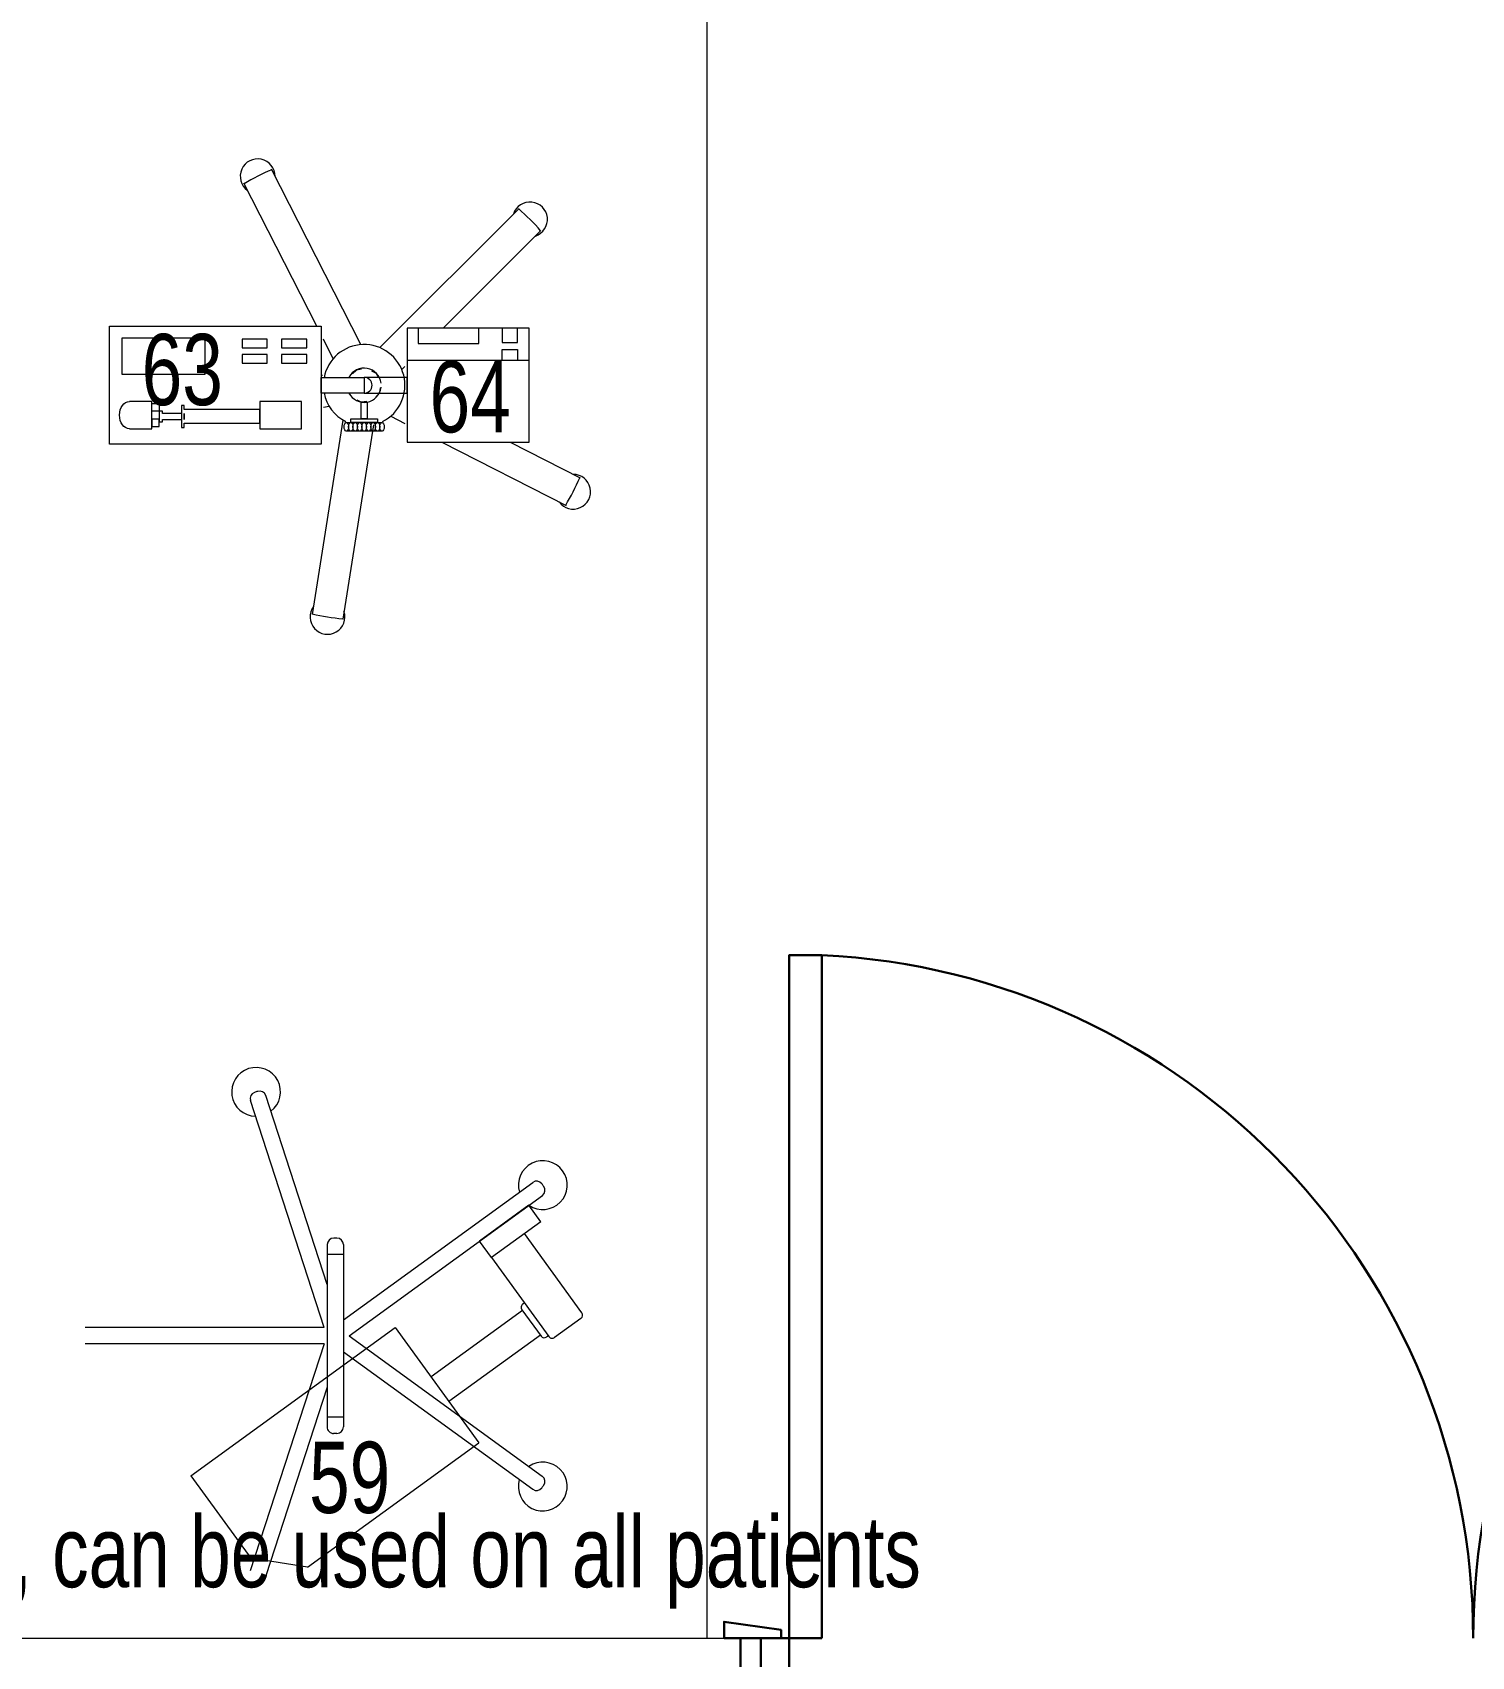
# Model space of a CAD drawing. Header units: millimetres. Extents: x 26027 to 581921, y 7230 to 233891.
# Drawn here: x 497029 to 498797, y 136738 to 138733 of the extents above; entities that cross this region are included whole.
import ezdxf

# ---------------------------------------------------------------- set-up
doc = ezdxf.new("R2010")
doc.units = ezdxf.units.MM
doc.header["$LTSCALE"] = 5
doc.linetypes.add('HIDDEN', pattern=[9.524999999999999, 6.35, -3.175])
doc.layers.get('0').update_dxf_attribs({"color": 252})
for name, color, linetype, lineweight in [('GE-ARCHITECTURAL_ELEMENTS', 8, 'Continuous', 30), ('Medical Equipment and Furniture', 252, 'Continuous', 0), ('Medical Equipment and Furniture1', 252, 'Continuous', 5), ('Medical Equipment and Furniture2', 252, 'Continuous', 13), ('Walls', 252, 'Continuous', 5), ('Wooden Joinery', 252, 'Continuous', 5)]:
    doc.layers.add(name, color=color, linetype=linetype, lineweight=lineweight)
doc.styles.add('X3G_ENTITY_257CFD', font='swisscl.ttf', dxfattribs={"height": 200})

# ---------------------------------------------------------------- blocks, each defined once
blk = doc.blocks.new('HF12177-P')
for p, q in [((-0.0196261050550533, -0.0070130161670328), (-0.1885364131370046, 0.225472078058198)), ((0, 0), (-0.172356073249512, 0.2372277831040526)), ((0, 0), (0.1723560732495408, 0.2372277831040623)), ((0.0196261050550586, -0.0070130161670328), (0.1885364131370282, 0.2254720780581989)), ((-0.1199999999999939, -0.0150130161670328), (-0.1199999999999957, -0.0190130161670323)), ((-0.1119999999999948, -0.0070130161670328), (0.1120000000000059, -0.0070130161670328)), ((-0.0999999999999943, -0.0070130161670336), (-0.0999999999999943, -0.0270130161670323)), ((0.1000000000000054, -0.0070130161670336), (0.1000000000000054, -0.0270130161670323)), ((0.120000000000005, -0.0150130161670319), (0.120000000000005, -0.0190130161670315)), ((-0.0631375151467193, -0.0270130161670323), (-0.2950583245726665, -0.1023686551157921)), ((-0.0099999999999945, -0.0307768353717535), (-0.2888779846851648, -0.1213897854416945)), ((-0.1119999999999965, -0.0270130161670323), (0.1120000000000059, -0.0270130161670323)), ((-0.0099999999999945, -0.0307768353717535), (-0.0099999999999945, -0.3240065014399303)), ((0.0100000000000051, -0.0307768353717535), (0.0100000000000051, -0.3240065014399303)), ((0.0100000000000051, -0.0307768353717535), (0.2888779846851794, -0.1213897854416901)), ((0.0631375151467357, -0.0270130161670315), (0.2950583245726759, -0.1023686551157867))]:
    blk.add_line(p, q)
for centre, radius, start, end in [((-0.1851523544721125, 0.2378273370610664), 0.03, 325.4712206343755, 286.5287793654765), ((0.1851523544721343, 0.2378273370610664), 0.03, 253.4712206343819, 214.5287793655101), ((-0.1788282092045108, 0.2325255010857132), 0.008, 36.00000000000047, 125.6267349524374), ((0.1788282092045397, 0.232525501085723), 0.008, 54.37326504756317, 143.9999999999995), ((-0.182064277182004, 0.2301743600765382), 0.008, 126.3732650475615, 215.9999999999981), ((1.07e-14, -0.0170130161670334), 0.315, 125.626734952441, 126.3732650475588), ((1.07e-14, -0.0170130161670334), 0.315, 53.6267349524407, 54.37326504755897), ((0.1820642771820293, 0.2301743600765391), 0.008, 323.9999999999943, 53.62673495243742), ((-0.1119999999999948, -0.0150130161670328), 0.008, 90, 180), ((-0.1119999999999965, -0.0190130161670323), 0.008, 180, 270), ((0.1120000000000059, -0.0150130161670328), 0.008, 5.0889e-12, 90), ((0.1120000000000059, -0.0190130161670323), 0.008, 270, 8.472999999999999e-12), ((-0.2995828026329743, -0.1143533693951433), 0.03, 37.47122063443059, 358.5287793655249), ((-0.2925861886176673, -0.1099771072461531), 0.008, 107.9999999999985, 197.6267349524409), ((1.07e-14, -0.0170130161670334), 0.315, 197.6267349524403, 198.3732650475586), ((-0.2913501206401641, -0.1137813333113335), 0.008, 198.3732650475597, 287.9999999999986)]:
    blk.add_arc(centre, radius, start, end)
blk = doc.blocks.new('MONITOR ARM PLAN')
at = {"color": 8, "linetype": 'HIDDEN'}
for p, q in [((0.02499999999997726, -0.4937500000000057, 2.884949923066148e-09), (0.02500000000003411, -0.1837499999999892, 2.884949923283001e-09)), ((0.02500000000003411, -0.1837499999999892, 2.884949923283001e-09), (0.1999999999999886, -0.1837499999999608, 2.939084461879983e-09)), ((0.1999999999999886, -0.4437499999999943, 2.939084461698109e-09), (0.1999999999999886, -0.1837499999999608, 2.939084461879983e-09)), ((0.1999999999999886, -0.4437499999999943, 2.939084461698109e-09), (0.1500000000000341, -0.4937499999999773, 2.923617450635419e-09)), ((0.02499999999997726, -0.4937500000000057, 2.884949923066148e-09), (0.1500000000000341, -0.4937499999999773, 2.923617450635419e-09))]:
    blk.add_line(p, q, dxfattribs=at)
at = {"layer": 'Medical Equipment and Furniture1'}
for p, q in [((0.02500000000003411, 0.03750000000000853), (-5.684341886080801e-14, 0.03750000000000853)), ((-5.684341886080801e-14, 0.03750000000000853), (0, -0.03749999999999432)), ((0.02500000000003411, 0.03750000000000853), (0.02500000000003411, -0.0374999999999801)), ((0.1450000000000387, 0.01250000000003126), (0.02500000000003411, 0.01250000000000284)), ((0.1500000000000341, 0.007499999999993179), (0.1500000000000341, -0.03249999999997044)), ((0.02500000000003411, -0.0374999999999801), (0, -0.03749999999999432)), ((0.02500000000003411, -0.0374999999999801), (0.1450000000000387, -0.03749999999996589)), ((0.09375, -0.0374999999999801), (0.09375, -0.04000000000000625)), ((0.1437500000000114, -0.03750000000002274), (0.1437500000000114, -0.03999999999999204)), ((0.0987500000000523, -0.04499999999998749), (0.1387500000000159, -0.04499999999998749)), ((0.1000000000000227, -0.04499999999998749), (0.0999999999999659, -0.183749999999975)), ((0.1375000000000455, -0.04499999999997328), (0.1374999999999886, -0.1837499999999608))]:
    blk.add_line(p, q, dxfattribs=at)
for centre, start, end in [((0.1450000000000387, 0.0075000000000216, -3.499747055762833e-09), 0, 90), ((0.1450000000000387, -0.03249999999998465), 270, 0), ((0.09874999999999545, -0.03999999999997783), 179.9999999999968, 270), ((0.1387500000000159, -0.03999999999999204), 270, 359.9999999999968)]:
    blk.add_arc(centre, 0.005, start, end, dxfattribs=at)
blk = doc.blocks.new('Syringe')
at = {"layer": 'Medical Equipment and Furniture2', "color": 254}
for points in [[(42.97385594014819, -11.52769231201985), (42.71385594014819, -11.52769231201985), (42.71385594014819, -11.38269231201985), (42.97385594014819, -11.38269231201985), (42.97385594014819, -11.52769231201985)], [(42.73841369473156, -11.50858334405179), (42.76581621522021, -11.50858334405179), (42.76581621522021, -11.47504756169225), (42.73841369473156, -11.47504756169225)], [(42.7790012545754, -11.48993886659864), (42.7790012545754, -11.48696168110014), (42.77477331199265, -11.48696168110014), (42.77477331199265, -11.50002276353294), (42.7790012545754, -11.50002276353294), (42.7790012545754, -11.49704557803444)], [(42.80225506180747, -11.48993886659864), (42.7790012545754, -11.48993886659864)], [(42.80552216427, -11.48510830951575), (42.80552216427, -11.48004698268532), (42.80225506180747, -11.48004698268532), (42.80225506180747, -11.50693746194775), (42.80552216427, -11.50693746194775), (42.80552216427, -11.50187613511732)], [(42.80552216427, -11.50187613511732), (42.89835531338043, -11.50187613511732), (42.89835531338043, -11.48510830951575), (42.80552216427, -11.48510830951575)], [(42.80552216427, -11.48993886659864), (42.80552216427, -11.49704557803444)], [(42.80552216427, -11.49704557803444), (42.80552216427, -11.48993886659864)], [(42.80552216427, -11.49704557803444), (42.80552216427, -11.48993886659864)], [(42.7790012545754, -11.49704557803444), (42.80225506180747, -11.49704557803444)]]:
    blk.add_lwpolyline(points, dxfattribs=at)
for points in [[(42.83124684384199, -11.39735652273614), (42.7289066676983, -11.39735652273614), (42.7289066676983, -11.44151191048915), (42.83124684384199, -11.44151191048915)], [(42.90729961535482, -11.39847436903248), (42.87654165908655, -11.39847436903248), (42.87654165908655, -11.40909397442593), (42.90729961535482, -11.40909397442593)], [(42.95595675588564, -11.39847436903248), (42.92519879961737, -11.39847436903248), (42.92519879961737, -11.40909397442593), (42.95595675588564, -11.40909397442593)], [(42.90729961535482, -11.41747801838315), (42.87654165908655, -11.41747801838315), (42.87654165908655, -11.42809762377659), (42.90729961535482, -11.42809762377659)], [(42.95595675588564, -11.41747801838315), (42.92519879961737, -11.41747801838315), (42.92519879961737, -11.42809762377659), (42.95595675588564, -11.42809762377659)], [(42.77477331199265, -11.48696168110014), (42.76581621522021, -11.48696168110014), (42.76581621522021, -11.47770347950299), (42.77477331199265, -11.47770347950299)], [(42.949805164632, -11.47504756169225), (42.89835531338043, -11.47504756169225), (42.89835531338043, -11.50858334405179), (42.949805164632, -11.50858334405179)], [(42.77477331199265, -11.49666922464391), (42.76581621522021, -11.49666922464391), (42.76581621522021, -11.50592742624105), (42.77477331199265, -11.50592742624105)]]:
    blk.add_lwpolyline(points, close=True, dxfattribs=at)
at = {"layer": 'Medical Equipment and Furniture2', "color": 254, "extrusion": (0, 0, -1)}
blk.add_ellipse((42.73841369473156, -11.49181545287202), major_axis=(0, 0.01676789117977024), ratio=0.7337346345725659, start_param=3.141592653589793, end_param=6.283185307179586, dxfattribs=at)
blk = doc.blocks.new('Infusion')
at = {"layer": 'Medical Equipment and Furniture2', "color": 254}
for points in [[(43.07928500095404, -11.38519231201985), (43.07928500095404, -11.52519231201985), (43.22928500095404, -11.52519231201985), (43.22928500095404, -11.38519231201985), (43.07928500095404, -11.38519231201985)], [(43.19615889373929, -11.42417166417462), (43.19615889373929, -11.41140245575496), (43.2149662019066, -11.41140245575496), (43.2149662019066, -11.42417166417462)]]:
    blk.add_lwpolyline(points, dxfattribs=at)
for points in [[(43.07928500095404, -11.38519231201985), (43.07928500095404, -11.42417166417462), (43.22928500095404, -11.42417166417462), (43.22928500095404, -11.38519231201985)], [(43.09271869881898, -11.38519231201985), (43.09271869881898, -11.40401001514759), (43.16727627938416, -11.40401001514759), (43.16727627938416, -11.38519231201985)], [(43.19615889373929, -11.38519231201985), (43.19615889373929, -11.40266582319452), (43.2149662019066, -11.40266582319452), (43.2149662019066, -11.38519231201985)]]:
    blk.add_lwpolyline(points, close=True, dxfattribs=at)
blk = doc.blocks.new('Infusion Syringe')
at = {"layer": 'Medical Equipment and Furniture1'}
for p, q in [((43.02246416823158, -11.40528214392162), (42.91270219651813, -11.18986214513194)), ((42.96830567694769, -11.38269231201986), (42.87884394859901, -11.20711378412204)), ((43.04589888626441, -11.40899383862143), (43.21685716525815, -11.23803555962775)), ((43.12344052823619, -11.38519231201985), (43.24372722294322, -11.26490561731282)), ((42.98860592031247, -11.42253378291184), (42.97649166666832, -11.39875822144347)), ((42.97526909391956, -11.44306834932974), (42.97385594014821, -11.44329217089893)), ((43.01242833492739, -11.44105017639612), (43.01702339333832, -11.43645511798519)), ((43.02344178125031, -11.43543854520794), (43.01702339333832, -11.43645511798519)), ((43.03565028054589, -11.43737218153609), (43.04144039192954, -11.44032239064143)), ((43.04439060103488, -11.44611250202507), (43.04144039192954, -11.44032239064143)), ((43.07276894394954, -11.4358638963065), (43.07664927443392, -11.43198356582212)), ((43.04071260617485, -11.46933444764358), (43.04530766458578, -11.46473938923265)), ((43.04632423736302, -11.45832100132066), (43.04530766458578, -11.46473938923265)), ((43.07910748960177, -11.45951473551412), (43.07928500095403, -11.45960518206567)), ((42.98377867242272, -11.48120670440682), (42.97649166666832, -11.48236085273487)), ((43.01749066055635, -11.4730124425036), (43.02328077193994, -11.47596265160894)), ((43.02969915985193, -11.47494607883175), (43.02328077193994, -11.47596265160894)), ((43.00055607816415, -11.49798411014825), (42.96273468027897, -11.73677901833304)), ((43.03808823510673, -11.5039286198197), (43.00026683722155, -11.7427235280046)), ((43.05922899965918, -11.4931568622585), (43.07664927443386, -11.50203293559338)), ((43.12210210990946, -11.52519231201984), (43.27464899844898, -11.60291883397196)), ((43.20580430196361, -11.52519231201984), (43.29190063743903, -11.56906058605273))]:
    blk.add_line(p, q, dxfattribs=at)
for points in [[(43.02657047055112, -11.44546958000529), (43.02657047055112, -11.4649150440344), (42.97385594014821, -11.4649150440344), (42.97385594014821, -11.44546958000529)], [(43.02657047055112, -11.44546958000529), (43.02657047055112, -11.4649150440344), (43.07928500095403, -11.4649150440344), (43.07928500095403, -11.44546958000529)], [(43.04297723967369, -11.49631761196684), (43.04297723967369, -11.50085798044978), (43.01016370142855, -11.50085798044978), (43.01016370142855, -11.49631761196684)]]:
    blk.add_lwpolyline(points, close=True, dxfattribs=at)
for points in [[(43.03023583093585, -11.475899659915), (43.03023583093585, -11.49631761196684), (43.02290511016639, -11.49631761196684), (43.02290511016639, -11.475899659915)], [(43.00462476640575, -11.50085798044978), (43.04851617469649, -11.50085798044978)], [(43.04851617469649, -11.51160316530564), (43.00462476640575, -11.51160316530564)]]:
    blk.add_lwpolyline(points, dxfattribs=at)
for centre, radius, start, end in [((42.8957730725586, -11.19848796462702), 0.021375, 359.733955549482, 234.2660444511018), ((43.02657047055112, -11.45519231201985), 0.2881060243938074, 113.2187168666233, 120.7812831336519), ((43.23029219410068, -11.25147058847028), 0.02137500000000001, 287.7339555497558, 162.2660444489412), ((43.02657047055112, -11.45519231201985), 0.2881060243938074, 41.21871686729833, 48.78128313335137), ((43.02657047055112, -11.45519231201985), 0.05007880388276364, 296.8162943433127, 169.3714442554442), ((43.02657047055112, -11.45519231201985), 0.02102924448476753, 6.82758775052605, 152.46157466306), ((43.02657047055112, -11.45519231201985), 0.009722732014547094, 270, 90), ((43.02657047055112, -11.45519231201985), 0.05007880388276364, 190.6285557445558, 243.1837056566872), ((43.02657047055112, -11.45519231201985), 0.02102924448476753, 207.53842533694, 353.1724122494739), ((43.28327481794395, -11.58598971001237), 0.02137500000000001, 215.7339555502725, 90.2660444513273), ((43.02657047055112, -11.45519231201985), 0.2881060243938074, 329.2187168668387, 336.7812831331638), ((42.98150075875026, -11.73975127316885), 0.02137500000000001, 143.7339555486883, 18.26604444929806), ((43.02657047055112, -11.45519231201985), 0.2881060243938074, 257.2187168657761, 264.7812831335469)]:
    blk.add_arc(centre, radius, start, end, dxfattribs=at)
for centre in [(43.00462476640575, -11.50623057287771), (43.01011119244214, -11.50623057287771), (43.01559761847847, -11.50623057287771), (43.02108404451479, -11.50623057287771), (43.02657047055112, -11.50623057287771), (43.03205689658745, -11.50623057287771), (43.03754332262378, -11.50623057287771), (43.04302974866016, -11.50623057287771), (43.04851617469649, -11.50623057287771)]:
    blk.add_ellipse(centre, major_axis=(-1.601640999364343e-14, -0.005372592427942437), ratio=0.510593918105976, start_param=3.141592653595631, end_param=9.424777960775216, dxfattribs=at)
for name in ['Syringe', 'Infusion']:
    blk.add_blockref(name, (0, 0), dxfattribs=at)
blk = doc.blocks.new('A$C009F45C9')
at = {"layer": 'GE-ARCHITECTURAL_ELEMENTS'}
for p, q in [((844.047512697638, -1650.000000001863), (754.047512697638, -1650.000000001513)), ((844.047512697638, -1670.000000001863), (754.047512697638, -1670.000000001513)), ((724.0475126975216, -1690.000000001397), (724.0475126975216, -1680.000000001397)), ((744.0475126975216, -1690.000000001397), (724.0475126975216, -1690.000000001397)), ((744.0475126975216, -1690.000000001397), (744.0475126975216, -1680.000000001513)), ((884.0475126975216, -1690.000000001979), (844.0475126975216, -1690.000000001746)), ((844.0475126974052, -1700.000000001746), (844.0475126975216, -1690.000000001863)), ((854.0475126975216, -1690.000000001863), (854.0475126975216, -1680.000000001863)), ((874.0475126975216, -1690.000000001979), (874.0475126975216, -1680.000000001979)), ((884.0475126974052, -1700.000000001979), (884.0475126975216, -1690.000000001979)), ((724.0475126971724, -1750.000000001281), (724.0475126971724, -1760.000000001281)), ((744.0475126971724, -1750.000000001397), (724.0475126971724, -1750.000000001281)), ((744.0475126971724, -1750.000000001397), (744.0475126971724, -1760.000000001397)), ((844.0475126972888, -1740.000000001979), (844.0475126971724, -1750.000000001979)), ((884.0475126971724, -1750.000000002212), (844.0475126971724, -1750.000000002095)), ((854.0475126971724, -1750.000000001979), (854.0475126971724, -1760.000000001979)), ((874.0475126971724, -1750.000000002095), (874.0475126971724, -1760.000000002095)), ((884.0475126972888, -1740.000000002212), (884.0475126971724, -1750.000000002212)), ((844.0475126971724, -1770.000000001979), (754.0475126971724, -1770.000000001397)), ((844.0475126970559, -1790.000000001979), (754.0475126970559, -1790.000000001397))]:
    blk.add_line(p, q, dxfattribs=at)
for points in [[(74.99999999708962, -49.99999999935972), (84.99999999708962, -49.99999999935972), (94.99999999674037, 20.00000000087311), (74.99999999674037, 20.0000000007567)], [(-74.99999999662396, -59.99999999965075), (-84.99999999662396, -59.99999999976717), (-94.9999999969732, 10.00000000023283), (-74.9999999969732, 10.00000000034925)], [(74.99999999743886, -99.99999999970896), (914.0470785335638, -99.9999999977299), (914.0470785334473, -59.99999999749707), (74.99999999720603, -59.99999999947613)], [(75.00043416128028, -1700.000000000116), (914.0475126974052, -1700.000000002095), (914.0475126972888, -1740.000000002328), (75.00043416104745, -1740.000000000349)], [(75.00043416128028, -1700.000000000116), (914.0475126974052, -1700.000000002095), (914.0475126972888, -1740.000000002328), (75.00043416104745, -1740.000000000349)], [(-74.99956583278254, -1740.000000000175), (-84.99956583278254, -1740.000000000058), (-94.99956583313178, -1810.000000000058), (-74.99956583313178, -1810.000000000175)], [(75.00043416093104, -1750.000000000466), (85.00043416093104, -1750.000000000466), (95.00043416058179, -1820.000000000698), (75.00043416058179, -1820.000000000582)]]:
    blk.add_lwpolyline(points, close=True, dxfattribs=at)
for points in [[(74.9999999969732, -24.99999999982538), (-74.99999999674037, -25.00000000011642), (-74.99999999685679, -1.164153218269348e-10), (74.99999999685679, 1.746229827404022e-10), (74.9999999969732, -24.99999999982538)], [(74.99999999685679, -24.99999999970896), (74.99999999720603, -59.99999999947613), (34.99999999685679, -59.99999999994179), (34.99999999708962, -69.99999999970896), (-74.99999999662396, -70), (-74.99999999674037, -25.00000000011642), (74.99999999685679, -24.99999999970896)], [(75.0004341606982, -1775.000000000116), (75.00043416104745, -1740.000000000349), (35.00043416069821, -1739.999999999884), (35.00043416093104, -1730.000000000116), (-74.99956583278254, -1729.999999999825), (-74.99956583289895, -1774.999999999709), (75.0004341606982, -1775.000000000116)], [(75.00043416081462, -1775), (-74.99956583289895, -1774.999999999709), (-74.99956583301537, -1799.999999999709), (75.0004341606982, -1800), (75.00043416081462, -1775)]]:
    blk.add_lwpolyline(points, dxfattribs=at)
for centre, radius, start, end in [((74.9995658332482, -59.99999999947613), 840.0000000003492, 270, 357.2705973658222), ((75.00043416093104, -1740.000000000349), 840.0000000003492, 2.729402634177806, 90), ((754.0475126975216, -1680.000000001513), 30, 90, 180), ((844.0475126975216, -1680.000000001863), 30, 0, 90), ((754.0475126975216, -1680.000000001513), 10, 90, 180), ((844.0475126975216, -1680.000000001863), 10, 0, 90), ((754.0475126971724, -1760.000000001397), 30, 180, 270), ((754.0475126971724, -1760.000000001397), 10, 180, 270), ((844.0475126971724, -1760.000000001979), 10, 270, 0), ((844.0475126971724, -1760.000000001979), 30, 270, 0)]:
    blk.add_arc(centre, radius, start, end, dxfattribs=at)

msp = doc.modelspace()

# ---------------------------------------------------------------- linework, layer by layer
at = {"layer": 'Medical Equipment and Furniture'}
msp.add_line((497857.5808632695, 139260.2664896604, -8.834960656400881e-07), (497857.5808632695, 136760.2664896604, -8.834960656400881e-07), dxfattribs=at)
msp.add_line((497857.5808632695, 139260.2664896604, -8.834960656400881e-07), (497857.5808632695, 136760.2664896604, -8.834960656400881e-07), dxfattribs=at)
at = {"layer": 'Walls'}
msp.add_line((497898.7706974053, 136610.2664896604, -5.890052223733733e-07), (497898.7706974058, 136760.2664896604, -5.890052223733733e-07), dxfattribs=at)
at = {"layer": 'Walls', "elevation": -5.890273202524554e-07}
msp.add_lwpolyline([(485017.5808632697, 136760.2664896604), (497898.7706974053, 136760.2664896604)], dxfattribs=at)

# ---------------------------------------------------------------- block references
at = {"layer": 'Medical Equipment and Furniture', "xscale": 1000, "yscale": 1000, "zscale": 1000}
msp.add_blockref('Infusion Syringe', (454410.1618081033, 149754.5083240746, -2.944617172317976e-07), dxfattribs=at)
at = {"layer": 'Medical Equipment and Furniture', "extrusion": (-1.926890227025498e-13, -1.394047920958279e-12, -1), "xscale": -1000, "yscale": 1000, "zscale": -1000, "rotation": 90.01496832471715}
msp.add_blockref('HF12177-P', (-497418.2797851884, 137131.6418674346, 7.209356109562828e-09), dxfattribs=at)
at = {"layer": 'Medical Equipment and Furniture', "xscale": 1000, "yscale": 1000, "zscale": 1000, "rotation": 305.9850316752795}
msp.add_blockref('MONITOR ARM PLAN', (497608.8005301082, 137269.9872594234, 3.137794646335124e-08), dxfattribs=at)
at = {"layer": 'Wooden Joinery', "rotation": 89.99999999999993}
msp.add_blockref('A$C009F45C9', (497898.7706974056, 136685.2660554964, -5.890052223733733e-07), dxfattribs=at)

# ---------------------------------------------------------------- texts
at = {"layer": 'Medical Equipment and Furniture', "char_height": 87.47307164393662, "attachment_point": 2, "style": 'X3G_ENTITY_257CFD'}
for s, insert in [('63', (497213.3299928207, 138362.385467652, -2.944617172317976e-07)), ('64', (497566.9255089832, 138328.9819563765, -2.944617172317976e-07)), ('59', (497418.9568670597, 137001.4413863409, -2.944617172317976e-07))]:
    msp.add_mtext(s, dxfattribs=dict(at, insert=insert))
at = {"layer": 'Medical Equipment and Furniture', "insert": (497322.8014716241, 136910.2491907624, -1.472522314749369e-06), "char_height": 87.47307164393663, "width": 3260.53706408931, "attachment_point": 2, "style": 'X3G_ENTITY_257CFD'}
msp.add_mtext('59 is mobile, can be used on all patients', dxfattribs=at)

doc.saveas('drawing.dxf')
